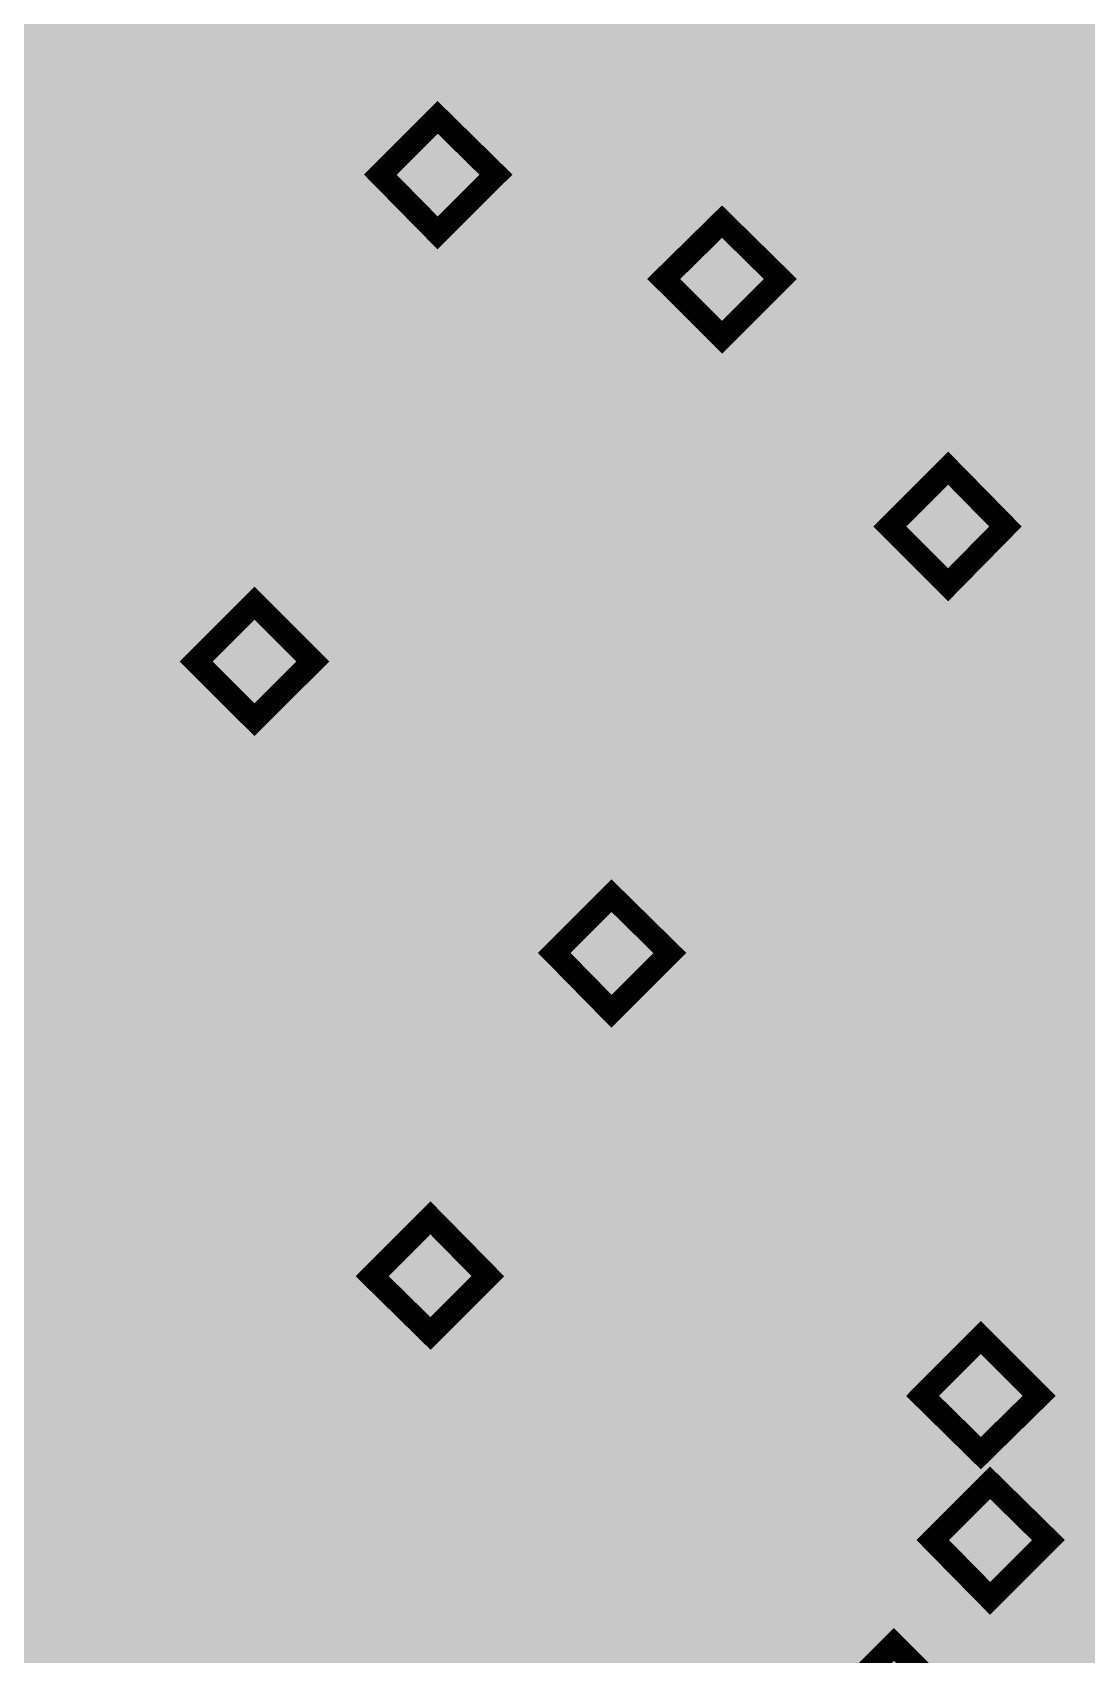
# Model space of a CAD drawing. Header units: millimetres. Extents: x 92 to 588, y 96 to 434.
# Drawn here: x 514.13 to 532.31, y 376.74 to 404.72 of the extents above; entities that cross this region are included whole.
import ezdxf

# ---------------------------------------------------------------- set-up
doc = ezdxf.new("R2010")
doc.units = ezdxf.units.MM
doc.layers.add('H', color=7, linetype='Continuous')
doc.layers.add('P', color=7, linetype='Continuous')

msp = doc.modelspace()

# ---------------------------------------------------------------- hatches: boundary and pattern name
at = {"layer": 'H', "linetype": 'Continuous'}
for points in [[(291.162, 223.903), (291.162, 433.788), (588.166, 433.788), (588.166, 223.903), (291.162, 223.903)], [(528.881, 401.297), (528.723, 401.332), (528.652, 401.35), (528.581, 401.385), (528.458, 401.473), (528.405, 401.526), (528.335, 401.614), (528.229, 401.791), (528.193, 401.914), (528.158, 402.038), (528.123, 402.32), (528.123, 402.496), (528.123, 402.655), (528.158, 402.955), (528.193, 403.096), (528.229, 403.237), (528.335, 403.467), (528.405, 403.572), (528.476, 403.661), (528.652, 403.819), (528.758, 403.872), (528.881, 403.925), (529.128, 403.978), (529.269, 403.978), (529.358, 403.978), (529.428, 403.978), (529.516, 403.96), (529.569, 403.943), (529.569, 403.625), (529.499, 403.643), (529.41, 403.661), (529.322, 403.678), (529.234, 403.696), (529.146, 403.678), (529.005, 403.661), (528.864, 403.608), (528.758, 403.519), (528.705, 403.467), (528.652, 403.414), (528.581, 403.273), (528.529, 403.114), (528.476, 402.92), (528.476, 402.832), (528.581, 402.638), (528.476, 402.585), (528.476, 402.532), (528.458, 402.496), (528.458, 402.285), (528.493, 402.073), (528.511, 401.985), (528.546, 401.897), (528.617, 401.773), (528.652, 401.738), (528.723, 401.65), (528.793, 401.614), (528.881, 401.579), (528.97, 401.579), (529.075, 401.597), (529.199, 401.632), (529.269, 401.703), (529.305, 401.738), (529.34, 401.773), (529.393, 401.861), (529.428, 402.038), (529.446, 402.179), (529.446, 402.249), (529.41, 402.391), (529.393, 402.443), (529.375, 402.496), (529.305, 402.585), (529.269, 402.62), (529.234, 402.655), (529.146, 402.69), (529.111, 402.708), (529.022, 402.708), (528.934, 402.726), (528.811, 402.708), (528.705, 402.69), (528.581, 402.638), (528.476, 402.832), (528.599, 402.902), (528.723, 402.955), (528.793, 402.973), (528.934, 403.008), (529.005, 403.008), (529.146, 402.99), (529.269, 402.973), (529.34, 402.955), (529.446, 402.902), (529.516, 402.849), (529.587, 402.796), (529.693, 402.655), (529.728, 402.585), (529.746, 402.496), (529.781, 402.302), (529.799, 402.197), (529.781, 402.091), (529.763, 401.914), (529.728, 401.826), (529.693, 401.738), (529.605, 401.597), (529.552, 401.544), (529.481, 401.491), (529.358, 401.403), (529.287, 401.368), (529.216, 401.332), (529.058, 401.297), (528.881, 401.297)], [(531.933, 401.297), (531.774, 401.332), (531.704, 401.35), (531.633, 401.385), (531.51, 401.473), (531.439, 401.526), (531.386, 401.614), (531.28, 401.791), (531.245, 401.914), (531.21, 402.038), (531.157, 402.32), (531.157, 402.496), (531.157, 402.655), (531.192, 402.955), (531.227, 403.096), (531.263, 403.237), (531.368, 403.467), (531.439, 403.572), (531.527, 403.661), (531.704, 403.819), (531.809, 403.872), (531.915, 403.925), (532.18, 403.978), (532.321, 403.978), (532.409, 403.978), (532.48, 403.978), (532.55, 403.96), (532.621, 403.943), (532.621, 403.625), (532.55, 403.643), (532.462, 403.661), (532.374, 403.678), (532.268, 403.696), (532.197, 403.678), (532.056, 403.661), (531.915, 403.608), (531.809, 403.519), (531.756, 403.467), (531.704, 403.414), (531.633, 403.273), (531.562, 403.114), (531.527, 402.92), (531.51, 402.832), (531.633, 402.638), (531.51, 402.585), (531.51, 402.532), (531.51, 402.496), (531.51, 402.461), (531.51, 402.408), (531.51, 402.285), (531.545, 402.073), (531.562, 401.985), (531.598, 401.897), (531.651, 401.773), (531.704, 401.738), (531.774, 401.65), (531.845, 401.614), (531.933, 401.579), (532.021, 401.579), (532.127, 401.597), (532.25, 401.632), (532.321, 401.703), (532.356, 401.738), (532.391, 401.773), (532.444, 401.861), (532.48, 402.038), (532.48, 402.179), (532.48, 402.249), (532.462, 402.391), (532.444, 402.443), (532.427, 402.496), (532.356, 402.585), (532.303, 402.62), (532.268, 402.655), (532.197, 402.69), (532.162, 402.708), (532.074, 402.708), (531.986, 402.726), (531.862, 402.708), (531.739, 402.69), (531.633, 402.638), (531.51, 402.832), (531.651, 402.902), (531.774, 402.955), (531.845, 402.973), (531.986, 403.008), (532.056, 403.008), (532.197, 402.99), (532.321, 402.973), (532.374, 402.955), (532.497, 402.902), (532.55, 402.849), (532.621, 402.796), (532.727, 402.655), (532.762, 402.585), (532.797, 402.496), (532.832, 402.302), (532.832, 402.197), (532.832, 402.091), (532.797, 401.914), (532.78, 401.826), (532.744, 401.738), (532.656, 401.597), (532.603, 401.544), (532.533, 401.491), (532.409, 401.403), (532.339, 401.368), (532.268, 401.332), (532.109, 401.297), (531.933, 401.297)], [(526.906, 401.297), (526.729, 401.315), (526.553, 401.332), (526.377, 401.385), (526.235, 401.438), (526.235, 401.808), (526.306, 401.791), (526.377, 401.738), (526.447, 401.703), (526.535, 401.667), (526.641, 401.65), (526.729, 401.614), (526.818, 401.597), (526.923, 401.597), (527.029, 401.614), (527.117, 401.632), (527.17, 401.65), (527.259, 401.72), (527.294, 401.756), (527.347, 401.844), (527.382, 401.932), (527.417, 402.038), (527.417, 402.179), (527.417, 402.249), (527.4, 402.355), (527.382, 402.408), (527.364, 402.443), (527.311, 402.514), (527.276, 402.549), (527.241, 402.585), (527.153, 402.62), (527.1, 402.638), (526.976, 402.673), (526.853, 402.673), (526.712, 402.673), (526.571, 402.655), (526.43, 402.62), (526.341, 402.602), (526.341, 403.943), (527.752, 403.943), (527.752, 403.625), (526.676, 403.625), (526.676, 402.937), (526.747, 402.955), (526.853, 402.955), (526.906, 402.955), (527.1, 402.955), (527.241, 402.92), (527.311, 402.902), (527.453, 402.849), (527.505, 402.796), (527.576, 402.743), (527.664, 402.62), (527.7, 402.549), (527.735, 402.479), (527.77, 402.285), (527.77, 402.179), (527.77, 402.091), (527.752, 401.914), (527.717, 401.826), (527.682, 401.756), (527.594, 401.614), (527.541, 401.544), (527.488, 401.491), (527.364, 401.403), (527.276, 401.368), (527.188, 401.332), (527.012, 401.297), (526.906, 401.297)], [(521.12, 401.262), (520.132, 402.267), (521.12, 403.255), (522.126, 402.267), (521.12, 401.262)], [(530.24, 401.35), (530.24, 401.844), (530.663, 401.844), (530.663, 401.35), (530.24, 401.35)], [(515.194, 398.775), (515.105, 398.792), (514.947, 398.81), (514.876, 398.845), (514.805, 398.88), (514.682, 398.969), (514.611, 399.022), (514.559, 399.092), (514.453, 399.286), (514.417, 399.392), (514.382, 399.515), (514.329, 399.798), (514.329, 399.974), (514.329, 400.133), (514.365, 400.433), (514.4, 400.574), (514.435, 400.715), (514.541, 400.944), (514.611, 401.05), (514.682, 401.138), (514.876, 401.297), (514.982, 401.35), (515.088, 401.403), (515.352, 401.456), (515.493, 401.473), (515.582, 401.473), (515.652, 401.456), (515.723, 401.456), (515.793, 401.438), (515.793, 401.103), (515.723, 401.121), (515.635, 401.156), (515.546, 401.173), (515.44, 401.173), (515.37, 401.173), (515.229, 401.138), (515.088, 401.085), (514.982, 400.997), (514.929, 400.944), (514.876, 400.891), (514.805, 400.768), (514.735, 400.591), (514.7, 400.415), (514.682, 400.309), (514.805, 400.115), (514.682, 400.062), (514.682, 400.027), (514.682, 399.992), (514.682, 399.939), (514.682, 399.903), (514.682, 399.762), (514.717, 399.551), (514.735, 399.463), (514.77, 399.392), (514.823, 399.251), (514.858, 399.216), (514.947, 399.145), (515.017, 399.092), (515.105, 399.074), (515.194, 399.057), (515.299, 399.074), (515.423, 399.127), (515.493, 399.18), (515.529, 399.216), (515.564, 399.251), (515.617, 399.339), (515.652, 399.515), (515.652, 399.657), (515.652, 399.745), (515.635, 399.868), (515.617, 399.921), (515.599, 399.974), (515.529, 400.08), (515.476, 400.115), (515.44, 400.133), (515.37, 400.168), (515.335, 400.186), (515.246, 400.203), (515.158, 400.203), (515.035, 400.203), (514.911, 400.168), (514.805, 400.115), (514.682, 400.309), (514.805, 400.38), (514.947, 400.433), (515.017, 400.468), (515.158, 400.486), (515.229, 400.486), (515.37, 400.486), (515.493, 400.45), (515.546, 400.433), (515.67, 400.38), (515.723, 400.327), (515.793, 400.274), (515.899, 400.133), (515.934, 400.062), (515.97, 399.974), (516.005, 399.78), (516.005, 399.568), (515.97, 399.392), (515.952, 399.304), (515.917, 399.233), (515.829, 399.092), (515.776, 399.022), (515.705, 398.969), (515.582, 398.88), (515.511, 398.845), (515.44, 398.81), (515.282, 398.792), (515.194, 398.775)], [(518.227, 398.775), (518.157, 398.792), (517.998, 398.81), (517.91, 398.845), (517.839, 398.88), (517.716, 398.969), (517.663, 399.022), (517.592, 399.092), (517.504, 399.286), (517.451, 399.392), (517.416, 399.515), (517.381, 399.798), (517.381, 399.974), (517.381, 400.133), (517.416, 400.433), (517.451, 400.574), (517.487, 400.715), (517.592, 400.944), (517.663, 401.05), (517.734, 401.138), (517.91, 401.297), (518.033, 401.35), (518.139, 401.403), (518.404, 401.456), (518.545, 401.473), (518.615, 401.473), (518.704, 401.456), (518.774, 401.456), (518.827, 401.438), (518.827, 401.103), (518.757, 401.121), (518.686, 401.156), (518.598, 401.173), (518.492, 401.173), (518.421, 401.173), (518.263, 401.138), (518.139, 401.085), (518.016, 400.997), (517.963, 400.944), (517.928, 400.891), (517.839, 400.768), (517.786, 400.591), (517.751, 400.415), (517.734, 400.309), (517.839, 400.115), (517.734, 400.062), (517.734, 400.027), (517.734, 399.992), (517.734, 399.762), (517.751, 399.551), (517.786, 399.463), (517.804, 399.392), (517.875, 399.251), (517.91, 399.216), (517.98, 399.145), (518.069, 399.092), (518.139, 399.074), (518.245, 399.057), (518.333, 399.074), (518.474, 399.127), (518.545, 399.18), (518.58, 399.216), (518.598, 399.251), (518.651, 399.339), (518.704, 399.515), (518.704, 399.657), (518.704, 399.745), (518.686, 399.868), (518.668, 399.921), (518.633, 399.974), (518.58, 400.08), (518.527, 400.115), (518.492, 400.133), (518.421, 400.168), (518.369, 400.186), (518.28, 400.203), (518.192, 400.203), (518.069, 400.203), (517.963, 400.168), (517.839, 400.115), (517.734, 400.309), (517.857, 400.38), (517.98, 400.433), (518.051, 400.468), (518.192, 400.486), (518.28, 400.486), (518.421, 400.486), (518.545, 400.45), (518.598, 400.433), (518.721, 400.38), (518.774, 400.327), (518.845, 400.274), (518.951, 400.133), (518.986, 400.062), (519.021, 399.974), (519.056, 399.78), (519.056, 399.674), (519.056, 399.568), (519.021, 399.392), (518.986, 399.304), (518.951, 399.233), (518.862, 399.092), (518.81, 399.022), (518.757, 398.969), (518.615, 398.88), (518.545, 398.845), (518.474, 398.81), (518.316, 398.792), (518.227, 398.775)], [(519.374, 398.828), (519.374, 399.198), (519.533, 399.357), (519.691, 399.515), (519.85, 399.657), (519.991, 399.815), (520.132, 399.974), (520.326, 400.239), (520.397, 400.344), (520.45, 400.433), (520.503, 400.644), (520.503, 400.75), (520.503, 400.856), (520.468, 400.927), (520.45, 400.979), (520.397, 401.05), (520.379, 401.068), (520.309, 401.121), (520.238, 401.156), (520.15, 401.173), (520.062, 401.173), (519.974, 401.173), (519.868, 401.156), (519.78, 401.121), (519.691, 401.085), (519.621, 401.068), (519.55, 401.015), (519.48, 400.979), (519.445, 400.944), (519.427, 401.315), (519.55, 401.368), (519.727, 401.42), (519.815, 401.438), (519.991, 401.473), (520.168, 401.473), (520.326, 401.456), (520.468, 401.403), (520.591, 401.332), (520.644, 401.279), (520.697, 401.226), (520.785, 401.121), (520.82, 400.997), (520.856, 400.838), (520.856, 400.768), (520.856, 400.609), (520.82, 400.486), (520.785, 400.362), (520.715, 400.239), (520.662, 400.133), (520.573, 400.027), (520.468, 399.903), (520.379, 399.798), (520.203, 399.621), (520.009, 399.427), (519.833, 399.251), (519.691, 399.127), (520.961, 399.127), (520.961, 398.828), (519.374, 398.828)], [(526.024, 399.463), (525.018, 400.468), (526.024, 401.456), (527.029, 400.468), (526.024, 399.463)], [(516.464, 398.828), (516.464, 399.339), (516.869, 399.339), (516.869, 398.828), (516.464, 398.828)], [(529.922, 395.194), (528.917, 396.199), (529.922, 397.205), (530.91, 396.199), (529.922, 395.194)], [(521.932, 392.724), (521.738, 392.724), (521.561, 392.76), (521.385, 392.813), (521.244, 392.866), (521.244, 393.236), (521.314, 393.201), (521.385, 393.165), (521.473, 393.13), (521.561, 393.095), (521.649, 393.06), (521.738, 393.042), (521.826, 393.024), (521.932, 393.024), (522.037, 393.024), (522.126, 393.06), (522.179, 393.077), (522.267, 393.13), (522.302, 393.183), (522.355, 393.254), (522.408, 393.359), (522.425, 393.465), (522.443, 393.606), (522.443, 393.659), (522.408, 393.783), (522.39, 393.818), (522.373, 393.871), (522.32, 393.942), (522.284, 393.977), (522.249, 393.994), (522.161, 394.047), (522.108, 394.065), (522.002, 394.083), (521.861, 394.083), (521.72, 394.083), (521.579, 394.065), (521.455, 394.047), (521.35, 394.03), (521.35, 395.353), (522.778, 395.353), (522.778, 395.053), (521.685, 395.053), (521.685, 394.365), (521.755, 394.365), (521.808, 394.383), (521.932, 394.383), (522.108, 394.383), (522.267, 394.347), (522.32, 394.33), (522.461, 394.259), (522.531, 394.224), (522.584, 394.171), (522.69, 394.047), (522.725, 393.977), (522.743, 393.906), (522.778, 393.712), (522.796, 393.589), (522.778, 393.501), (522.761, 393.324), (522.725, 393.254), (522.69, 393.165), (522.62, 393.042), (522.567, 392.971), (522.496, 392.918), (522.373, 392.83), (522.284, 392.795), (522.214, 392.76), (522.02, 392.724), (521.932, 392.724)], [(523.89, 392.724), (523.731, 392.76), (523.66, 392.777), (523.59, 392.813), (523.466, 392.901), (523.413, 392.954), (523.343, 393.024), (523.237, 393.218), (523.202, 393.324), (523.166, 393.448), (523.131, 393.748), (523.131, 393.906), (523.131, 394.083), (523.166, 394.383), (523.202, 394.524), (523.237, 394.647), (523.343, 394.894), (523.413, 394.982), (523.484, 395.088), (523.66, 395.229), (523.766, 395.3), (523.89, 395.353), (524.136, 395.406), (524.295, 395.406), (524.366, 395.406), (524.454, 395.406), (524.525, 395.388), (524.577, 395.37), (524.577, 395.035), (524.507, 395.07), (524.436, 395.088), (524.33, 395.106), (524.242, 395.106), (524.154, 395.106), (524.013, 395.07), (523.89, 395.018), (523.766, 394.947), (523.713, 394.894), (523.678, 394.841), (523.59, 394.7), (523.537, 394.541), (523.501, 394.347), (523.484, 394.241), (523.59, 394.065), (523.484, 393.994), (523.484, 393.959), (523.484, 393.924), (523.484, 393.836), (523.484, 393.712), (523.501, 393.483), (523.537, 393.395), (523.554, 393.324), (523.625, 393.201), (523.66, 393.148), (523.731, 393.077), (523.819, 393.042), (523.89, 393.007), (523.978, 393.007), (524.084, 393.007), (524.207, 393.06), (524.295, 393.113), (524.33, 393.148), (524.348, 393.183), (524.401, 393.289), (524.454, 393.448), (524.454, 393.606), (524.454, 393.677), (524.436, 393.818), (524.419, 393.871), (524.383, 393.924), (524.313, 394.012), (524.278, 394.047), (524.242, 394.083), (524.172, 394.118), (524.119, 394.118), (524.031, 394.136), (523.942, 394.136), (523.819, 394.136), (523.713, 394.1), (523.59, 394.065), (523.484, 394.241), (523.607, 394.33), (523.731, 394.383), (523.801, 394.4), (523.942, 394.418), (524.013, 394.418), (524.172, 394.418), (524.278, 394.4), (524.348, 394.383), (524.454, 394.312), (524.525, 394.277), (524.595, 394.224), (524.701, 394.083), (524.736, 393.994), (524.771, 393.906), (524.807, 393.712), (524.807, 393.606), (524.807, 393.518), (524.771, 393.324), (524.736, 393.236), (524.701, 393.165), (524.613, 393.024), (524.56, 392.971), (524.507, 392.901), (524.366, 392.813), (524.295, 392.777), (524.225, 392.76), (524.066, 392.724), (523.89, 392.724)], [(526.941, 392.724), (526.782, 392.76), (526.712, 392.777), (526.641, 392.813), (526.518, 392.901), (526.465, 392.954), (526.394, 393.024), (526.288, 393.218), (526.253, 393.324), (526.218, 393.448), (526.183, 393.748), (526.183, 394.083), (526.218, 394.383), (526.235, 394.524), (526.288, 394.647), (526.394, 394.894), (526.465, 394.982), (526.535, 395.088), (526.712, 395.229), (526.818, 395.3), (526.941, 395.353), (527.188, 395.406), (527.329, 395.406), (527.417, 395.406), (527.488, 395.406), (527.558, 395.388), (527.629, 395.37), (527.629, 395.035), (527.558, 395.07), (527.47, 395.088), (527.382, 395.106), (527.294, 395.106), (527.206, 395.106), (527.065, 395.07), (526.923, 395.018), (526.818, 394.947), (526.765, 394.894), (526.712, 394.841), (526.641, 394.7), (526.571, 394.541), (526.535, 394.347), (526.535, 394.241), (526.641, 394.065), (526.535, 393.994), (526.518, 393.959), (526.518, 393.889), (526.518, 393.836), (526.518, 393.712), (526.553, 393.483), (526.571, 393.395), (526.606, 393.324), (526.676, 393.201), (526.712, 393.148), (526.782, 393.077), (526.853, 393.042), (526.941, 393.007), (527.029, 393.007), (527.135, 393.007), (527.259, 393.06), (527.329, 393.113), (527.364, 393.148), (527.4, 393.183), (527.453, 393.289), (527.488, 393.448), (527.505, 393.606), (527.488, 393.677), (527.47, 393.818), (527.453, 393.871), (527.435, 393.924), (527.364, 394.012), (527.329, 394.047), (527.294, 394.083), (527.206, 394.118), (527.17, 394.118), (527.082, 394.136), (526.994, 394.136), (526.87, 394.136), (526.747, 394.1), (526.641, 394.065), (526.535, 394.241), (526.659, 394.33), (526.782, 394.383), (526.853, 394.4), (526.994, 394.418), (527.065, 394.418), (527.206, 394.418), (527.329, 394.4), (527.382, 394.383), (527.505, 394.312), (527.576, 394.277), (527.629, 394.224), (527.735, 394.083), (527.788, 393.994), (527.805, 393.906), (527.841, 393.712), (527.858, 393.606), (527.841, 393.518), (527.823, 393.324), (527.788, 393.236), (527.752, 393.165), (527.664, 393.024), (527.611, 392.971), (527.541, 392.901), (527.417, 392.813), (527.347, 392.777), (527.276, 392.76), (527.117, 392.724), (526.941, 392.724)], [(528.881, 392.724), (528.723, 392.76), (528.652, 392.777), (528.581, 392.813), (528.458, 392.901), (528.405, 392.954), (528.335, 393.024), (528.229, 393.218), (528.193, 393.324), (528.158, 393.448), (528.123, 393.748), (528.123, 393.906), (528.123, 394.083), (528.158, 394.383), (528.193, 394.524), (528.229, 394.647), (528.335, 394.894), (528.405, 394.982), (528.476, 395.088), (528.652, 395.229), (528.758, 395.3), (528.881, 395.353), (529.128, 395.406), (529.287, 395.406), (529.358, 395.406), (529.446, 395.406), (529.516, 395.388), (529.569, 395.37), (529.569, 395.035), (529.499, 395.07), (529.428, 395.088), (529.34, 395.106), (529.234, 395.106), (529.146, 395.106), (529.005, 395.07), (528.881, 395.018), (528.758, 394.947), (528.705, 394.894), (528.67, 394.841), (528.581, 394.7), (528.529, 394.541), (528.493, 394.347), (528.476, 394.241), (528.581, 394.065), (528.476, 393.994), (528.476, 393.959), (528.476, 393.889), (528.476, 393.836), (528.476, 393.712), (528.493, 393.483), (528.529, 393.395), (528.546, 393.324), (528.617, 393.201), (528.652, 393.148), (528.723, 393.077), (528.811, 393.042), (528.881, 393.007), (528.97, 393.007), (529.075, 393.007), (529.199, 393.06), (529.287, 393.113), (529.322, 393.148), (529.34, 393.183), (529.393, 393.289), (529.446, 393.448), (529.446, 393.606), (529.446, 393.677), (529.428, 393.818), (529.41, 393.871), (529.375, 393.924), (529.305, 394.012), (529.269, 394.047), (529.234, 394.083), (529.164, 394.118), (529.111, 394.118), (529.022, 394.136), (528.934, 394.136), (528.811, 394.136), (528.705, 394.1), (528.581, 394.065), (528.476, 394.241), (528.599, 394.33), (528.723, 394.383), (528.793, 394.4), (528.934, 394.418), (529.022, 394.418), (529.164, 394.418), (529.287, 394.4), (529.34, 394.383), (529.446, 394.312), (529.516, 394.277), (529.587, 394.224), (529.693, 394.083), (529.728, 393.994), (529.763, 393.906), (529.799, 393.712), (529.799, 393.518), (529.763, 393.324), (529.728, 393.236), (529.693, 393.165), (529.605, 393.024), (529.552, 392.971), (529.499, 392.901), (529.358, 392.813), (529.287, 392.777), (529.216, 392.76), (529.058, 392.724), (528.881, 392.724)], [(517.963, 392.866), (516.957, 393.871), (517.963, 394.876), (518.968, 393.871), (517.963, 392.866)], [(516.993, 390.378), (516.887, 390.378), (516.71, 390.414), (516.64, 390.449), (516.552, 390.467), (516.428, 390.555), (516.358, 390.608), (516.305, 390.661), (516.234, 390.784), (516.199, 390.855), (516.181, 390.925), (516.146, 391.084), (516.146, 391.155), (516.146, 391.26), (516.199, 391.454), (516.252, 391.543), (516.322, 391.631), (516.481, 391.772), (516.587, 391.825), (516.728, 391.684), (516.605, 391.56), (516.569, 391.507), (516.534, 391.437), (516.499, 391.26), (516.499, 391.19), (516.499, 391.066), (516.569, 390.872), (516.64, 390.802), (516.71, 390.731), (516.887, 390.643), (516.993, 390.643), (517.099, 390.643), (517.275, 390.714), (517.345, 390.767), (517.398, 390.837), (517.469, 391.013), (517.469, 391.137), (517.469, 391.208), (517.434, 391.331), (517.416, 391.384), (517.381, 391.437), (517.257, 391.525), (517.169, 391.578), (517.099, 391.613), (517.01, 391.648), (516.905, 391.684), (516.781, 391.737), (516.728, 391.684), (516.587, 391.825), (516.481, 391.895), (516.34, 392.001), (516.305, 392.072), (516.252, 392.142), (516.217, 392.301), (516.199, 392.407), (516.199, 392.478), (516.234, 392.619), (516.287, 392.724), (516.375, 392.848), (516.428, 392.883), (516.481, 392.936), (516.605, 393.007), (516.746, 393.06), (516.905, 393.077), (517.063, 393.077), (517.222, 393.06), (517.363, 393.007), (517.487, 392.936), (517.557, 392.901), (517.592, 392.848), (517.681, 392.742), (517.734, 392.636), (517.751, 392.495), (517.769, 392.425), (517.751, 392.336), (517.716, 392.178), (517.663, 392.089), (517.61, 392.001), (517.451, 391.878), (517.363, 391.825), (517.24, 391.966), (517.345, 392.089), (517.363, 392.142), (517.398, 392.213), (517.416, 392.354), (517.416, 392.425), (517.416, 392.513), (517.363, 392.654), (517.31, 392.707), (517.275, 392.742), (517.204, 392.777), (517.081, 392.83), (516.975, 392.83), (516.887, 392.83), (516.728, 392.777), (516.675, 392.724), (516.64, 392.707), (516.605, 392.636), (516.552, 392.53), (516.552, 392.442), (516.552, 392.389), (516.587, 392.266), (516.622, 392.231), (516.64, 392.178), (516.746, 392.107), (516.799, 392.072), (516.869, 392.037), (516.957, 391.984), (517.063, 391.931), (517.169, 391.913), (517.24, 391.966), (517.363, 391.825), (517.469, 391.754), (517.645, 391.631), (517.716, 391.543), (517.769, 391.472), (517.822, 391.278), (517.822, 391.155), (517.822, 391.084), (517.786, 390.925), (517.734, 390.784), (517.645, 390.661), (517.592, 390.608), (517.522, 390.555), (517.381, 390.467), (517.24, 390.414), (517.081, 390.378), (516.993, 390.378)], [(525.248, 392.777), (525.248, 393.271), (525.671, 393.271), (525.671, 392.777), (525.248, 392.777)], [(514.964, 390.396), (514.77, 390.396), (514.594, 390.431), (514.417, 390.467), (514.276, 390.537), (514.276, 390.908), (514.347, 390.872), (514.417, 390.837), (514.506, 390.802), (514.594, 390.767), (514.682, 390.731), (514.77, 390.714), (514.858, 390.696), (514.964, 390.696), (515.07, 390.696), (515.176, 390.731), (515.211, 390.749), (515.299, 390.802), (515.335, 390.855), (515.405, 390.925), (515.44, 391.031), (515.458, 391.137), (515.476, 391.26), (515.476, 391.331), (515.458, 391.454), (515.44, 391.49), (515.405, 391.543), (515.352, 391.613), (515.317, 391.631), (515.282, 391.666), (515.194, 391.719), (515.141, 391.737), (515.035, 391.754), (514.894, 391.754), (514.753, 391.754), (514.611, 391.737), (514.488, 391.719), (514.382, 391.701), (514.382, 393.024), (515.811, 393.024), (515.811, 392.724), (514.717, 392.724), (514.717, 392.037), (514.788, 392.037), (514.841, 392.054), (514.911, 392.054), (514.964, 392.054), (515.141, 392.037), (515.299, 392.019), (515.37, 392.001), (515.493, 391.931), (515.564, 391.895), (515.617, 391.843), (515.723, 391.719), (515.758, 391.648), (515.793, 391.56), (515.829, 391.384), (515.829, 391.172), (515.793, 390.996), (515.758, 390.925), (515.723, 390.837), (515.652, 390.696), (515.599, 390.643), (515.546, 390.59), (515.405, 390.484), (515.317, 390.449), (515.246, 390.431), (515.052, 390.396), (514.964, 390.396)], [(524.119, 387.838), (523.131, 388.844), (524.119, 389.832), (525.124, 388.844), (524.119, 387.838)], [(521.103, 385.351), (521.014, 385.369), (520.82, 385.387), (520.715, 385.404), (520.538, 385.457), (520.397, 385.51), (520.397, 385.881), (520.538, 385.81), (520.715, 385.739), (520.803, 385.704), (520.997, 385.669), (521.085, 385.651), (521.191, 385.669), (521.297, 385.687), (521.35, 385.704), (521.438, 385.775), (521.473, 385.81), (521.544, 385.881), (521.579, 385.969), (521.596, 386.022), (521.614, 386.128), (521.614, 386.198), (521.614, 386.269), (521.596, 386.392), (521.579, 386.427), (521.561, 386.48), (521.491, 386.551), (521.455, 386.568), (521.385, 386.621), (521.297, 386.657), (521.191, 386.657), (521.067, 386.674), (520.926, 386.674), (520.926, 386.957), (521.05, 386.957), (521.155, 386.957), (521.35, 387.009), (521.42, 387.062), (521.455, 387.098), (521.508, 387.168), (521.561, 387.292), (521.561, 387.398), (521.561, 387.433), (521.544, 387.521), (521.526, 387.556), (521.508, 387.592), (521.455, 387.644), (521.438, 387.662), (521.367, 387.715), (521.279, 387.733), (521.208, 387.75), (521.12, 387.75), (521.032, 387.75), (520.926, 387.733), (520.838, 387.697), (520.75, 387.662), (520.662, 387.627), (520.609, 387.592), (520.538, 387.556), (520.485, 387.521), (520.468, 387.891), (520.591, 387.944), (520.785, 387.997), (520.873, 388.015), (521.05, 388.05), (521.138, 388.05), (521.314, 388.05), (521.455, 388.015), (521.508, 387.997), (521.632, 387.944), (521.685, 387.909), (521.738, 387.856), (521.826, 387.768), (521.861, 387.697), (521.896, 387.644), (521.914, 387.503), (521.914, 387.433), (521.914, 387.327), (521.843, 387.133), (521.773, 387.045), (521.702, 386.974), (521.544, 386.868), (521.438, 386.851), (521.526, 386.798), (521.614, 386.763), (521.702, 386.727), (521.79, 386.657), (521.826, 386.621), (521.896, 386.516), (521.914, 386.463), (521.949, 386.41), (521.967, 386.269), (521.967, 386.18), (521.967, 386.092), (521.932, 385.933), (521.914, 385.863), (521.879, 385.792), (521.79, 385.651), (521.738, 385.598), (521.685, 385.545), (521.544, 385.457), (521.473, 385.422), (521.385, 385.387), (521.208, 385.369), (521.103, 385.351)], [(516.128, 385.351), (515.952, 385.369), (515.758, 385.404), (515.599, 385.44), (515.458, 385.51), (515.458, 385.881), (515.529, 385.845), (515.67, 385.775), (515.758, 385.739), (515.864, 385.704), (515.952, 385.687), (516.04, 385.669), (516.128, 385.651), (516.234, 385.669), (516.34, 385.704), (516.393, 385.722), (516.464, 385.775), (516.516, 385.81), (516.569, 385.898), (516.605, 386.004), (516.64, 386.11), (516.64, 386.233), (516.64, 386.304), (516.622, 386.41), (516.605, 386.463), (516.587, 386.498), (516.534, 386.586), (516.499, 386.604), (516.464, 386.639), (516.358, 386.692), (516.305, 386.71), (516.199, 386.727), (516.075, 386.727), (515.934, 386.727), (515.793, 386.71), (515.652, 386.692), (515.564, 386.657), (515.564, 387.997), (516.975, 387.997), (516.975, 387.697), (515.899, 387.697), (515.899, 387.009), (515.952, 387.009), (516.075, 387.027), (516.128, 387.027), (516.322, 387.009), (516.464, 386.992), (516.534, 386.974), (516.658, 386.904), (516.728, 386.851), (516.781, 386.815), (516.887, 386.692), (516.922, 386.621), (516.957, 386.533), (516.993, 386.357), (516.993, 386.233), (516.993, 386.145), (516.957, 385.969), (516.94, 385.881), (516.905, 385.81), (516.816, 385.669), (516.763, 385.616), (516.71, 385.563), (516.569, 385.457), (516.499, 385.422), (516.411, 385.387), (516.234, 385.369), (516.128, 385.351)], [(517.504, 385.404), (518.686, 387.697), (517.363, 387.697), (517.363, 387.997), (519.004, 387.997), (519.004, 387.609), (517.875, 385.404), (517.504, 385.404)], [(523.396, 385.404), (523.396, 386.304), (523.396, 386.586), (523.396, 387.592), (522.514, 386.586), (523.396, 386.586), (523.396, 386.304), (522.249, 386.304), (522.249, 386.657), (523.396, 387.997), (523.713, 387.997), (523.713, 386.586), (524.031, 386.586), (524.031, 386.304), (523.713, 386.304), (523.713, 385.404), (523.396, 385.404)], [(526.13, 384.223), (525.936, 384.24), (525.759, 384.275), (525.583, 384.311), (525.442, 384.381), (525.442, 384.734), (525.512, 384.716), (525.583, 384.681), (525.653, 384.628), (525.742, 384.611), (525.847, 384.575), (525.936, 384.54), (526.024, 384.522), (526.13, 384.522), (526.235, 384.54), (526.324, 384.558), (526.377, 384.575), (526.465, 384.646), (526.5, 384.681), (526.553, 384.769), (526.606, 384.858), (526.624, 384.963), (526.641, 385.104), (526.624, 385.175), (526.606, 385.281), (526.588, 385.334), (526.571, 385.369), (526.518, 385.44), (526.482, 385.475), (526.447, 385.51), (526.359, 385.545), (526.306, 385.563), (526.2, 385.598), (526.059, 385.598), (525.918, 385.598), (525.777, 385.581), (525.653, 385.545), (525.548, 385.528), (525.548, 386.868), (526.976, 386.868), (526.976, 386.568), (525.883, 386.568), (525.883, 385.881), (525.953, 385.881), (526.077, 385.881), (526.13, 385.881), (526.306, 385.881), (526.447, 385.845), (526.518, 385.828), (526.659, 385.775), (526.712, 385.722), (526.782, 385.669), (526.888, 385.545), (526.923, 385.475), (526.941, 385.404), (526.976, 385.21), (526.994, 385.104), (526.976, 385.016), (526.959, 384.84), (526.923, 384.752), (526.888, 384.681), (526.818, 384.54), (526.765, 384.487), (526.694, 384.417), (526.571, 384.328), (526.482, 384.293), (526.412, 384.258), (526.218, 384.223), (526.13, 384.223)], [(527.505, 384.275), (528.687, 386.568), (527.347, 386.568), (527.347, 386.868), (528.987, 386.868), (528.987, 386.48), (527.876, 384.275), (527.505, 384.275)], [(530.61, 384.275), (530.61, 384.54), (531.086, 384.54), (531.086, 386.269), (530.61, 386.269), (530.61, 386.516), (530.751, 386.516), (530.945, 386.551), (531.016, 386.586), (531.033, 386.604), (531.086, 386.657), (531.139, 386.78), (531.157, 386.868), (531.421, 386.868), (531.421, 384.54), (531.88, 384.54), (531.88, 384.275), (530.61, 384.275)], [(519.462, 385.404), (519.462, 385.898), (519.868, 385.898), (519.868, 385.404), (519.462, 385.404)], [(529.446, 384.275), (529.446, 384.769), (529.869, 384.769), (529.869, 384.275), (529.446, 384.275)], [(520.997, 382.282), (519.991, 383.27), (520.997, 384.275), (521.985, 383.27), (520.997, 382.282)], [(519.656, 379.795), (519.48, 379.795), (519.303, 379.83), (519.127, 379.883), (518.986, 379.936), (518.986, 380.307), (519.056, 380.271), (519.127, 380.236), (519.198, 380.201), (519.286, 380.166), (519.392, 380.13), (519.48, 380.113), (519.568, 380.095), (519.674, 380.095), (519.78, 380.095), (519.868, 380.13), (519.921, 380.148), (520.009, 380.218), (520.044, 380.254), (520.097, 380.342), (520.132, 380.43), (520.168, 380.536), (520.168, 380.677), (520.168, 380.748), (520.15, 380.853), (520.132, 380.906), (520.115, 380.942), (520.062, 381.012), (520.027, 381.048), (519.991, 381.083), (519.903, 381.118), (519.85, 381.136), (519.727, 381.153), (519.603, 381.171), (519.462, 381.153), (519.321, 381.136), (519.18, 381.118), (519.092, 381.1), (519.092, 382.441), (520.503, 382.441), (520.503, 382.123), (519.427, 382.123), (519.427, 381.436), (519.497, 381.453), (519.603, 381.453), (519.656, 381.453), (519.85, 381.453), (519.991, 381.418), (520.062, 381.4), (520.203, 381.347), (520.256, 381.294), (520.326, 381.242), (520.415, 381.118), (520.45, 381.048), (520.485, 380.977), (520.52, 380.783), (520.52, 380.571), (520.485, 380.413), (520.468, 380.324), (520.432, 380.254), (520.344, 380.113), (520.291, 380.042), (520.238, 379.989), (520.097, 379.901), (520.027, 379.866), (519.938, 379.83), (519.762, 379.795), (519.656, 379.795)], [(521.596, 379.795), (521.42, 379.813), (521.332, 379.848), (521.261, 379.883), (521.12, 379.954), (521.067, 380.007), (521.014, 380.06), (520.926, 380.183), (520.909, 380.254), (520.873, 380.324), (520.856, 380.483), (520.838, 380.571), (520.856, 380.659), (520.909, 380.853), (520.961, 380.942), (521.014, 381.03), (521.173, 381.171), (521.279, 381.224), (521.42, 381.1), (521.314, 380.977), (521.279, 380.906), (521.244, 380.836), (521.191, 380.677), (521.191, 380.589), (521.208, 380.483), (521.279, 380.289), (521.332, 380.201), (521.402, 380.13), (521.579, 380.06), (521.685, 380.042), (521.79, 380.06), (521.967, 380.113), (522.037, 380.183), (522.108, 380.254), (522.161, 380.43), (522.179, 380.536), (522.179, 380.607), (522.143, 380.748), (522.108, 380.783), (522.073, 380.836), (521.949, 380.924), (521.861, 380.977), (521.808, 381.012), (521.72, 381.048), (521.614, 381.1), (521.491, 381.136), (521.42, 381.1), (521.279, 381.224), (521.191, 381.294), (521.05, 381.418), (520.997, 381.488), (520.961, 381.559), (520.909, 381.718), (520.909, 381.806), (520.909, 381.877), (520.944, 382.018), (520.997, 382.141), (521.067, 382.247), (521.12, 382.3), (521.191, 382.353), (521.314, 382.423), (521.455, 382.459), (521.596, 382.494), (521.685, 382.494), (521.773, 382.494), (521.932, 382.476), (522.073, 382.423), (522.196, 382.353), (522.249, 382.3), (522.302, 382.265), (522.39, 382.159), (522.443, 382.035), (522.461, 381.912), (522.461, 381.841), (522.461, 381.753), (522.408, 381.577), (522.355, 381.488), (522.302, 381.418), (522.161, 381.277), (522.073, 381.224), (521.932, 381.365), (522.037, 381.488), (522.073, 381.559), (522.09, 381.612), (522.126, 381.753), (522.126, 381.824), (522.126, 381.912), (522.055, 382.053), (522.002, 382.123), (521.985, 382.141), (521.914, 382.194), (521.79, 382.229), (521.685, 382.229), (521.596, 382.229), (521.438, 382.176), (521.367, 382.141), (521.35, 382.106), (521.297, 382.053), (521.261, 381.929), (521.261, 381.859), (521.261, 381.788), (521.297, 381.683), (521.314, 381.63), (521.35, 381.594), (521.438, 381.506), (521.508, 381.471), (521.561, 381.436), (521.667, 381.4), (521.773, 381.347), (521.861, 381.312), (521.932, 381.365), (522.073, 381.224), (522.179, 381.153), (522.355, 381.03), (522.408, 380.959), (522.461, 380.871), (522.531, 380.677), (522.531, 380.571), (522.531, 380.483), (522.496, 380.342), (522.443, 380.201), (522.337, 380.077), (522.284, 380.007), (522.231, 379.954), (522.09, 379.883), (521.949, 379.813), (521.773, 379.795), (521.596, 379.795)], [(524.154, 379.848), (524.154, 380.113), (524.63, 380.113), (524.63, 381.841), (524.154, 381.841), (524.154, 382.088), (524.278, 382.088), (524.472, 382.123), (524.542, 382.159), (524.577, 382.176), (524.63, 382.229), (524.683, 382.335), (524.683, 382.441), (524.965, 382.441), (524.965, 380.113), (525.424, 380.113), (525.424, 379.848), (524.154, 379.848)], [(525.9, 379.848), (525.9, 380.218), (526.059, 380.377), (526.218, 380.518), (526.377, 380.677), (526.518, 380.836), (526.659, 380.995), (526.87, 381.259), (526.923, 381.347), (526.976, 381.453), (527.029, 381.647), (527.029, 381.753), (527.029, 381.859), (526.994, 381.947), (526.976, 381.982), (526.941, 382.053), (526.906, 382.088), (526.835, 382.123), (526.765, 382.159), (526.676, 382.176), (526.588, 382.194), (526.5, 382.176), (526.394, 382.159), (526.306, 382.141), (526.218, 382.106), (526.147, 382.071), (526.077, 382.035), (526.024, 382), (525.971, 381.965), (525.953, 382.335), (526.077, 382.388), (526.253, 382.441), (526.341, 382.459), (526.535, 382.494), (526.712, 382.494), (526.87, 382.459), (527.012, 382.406), (527.135, 382.335), (527.188, 382.3), (527.223, 382.247), (527.311, 382.141), (527.364, 382), (527.382, 381.859), (527.382, 381.771), (527.382, 381.63), (527.347, 381.488), (527.311, 381.365), (527.259, 381.259), (527.188, 381.153), (527.1, 381.03), (527.012, 380.924), (526.906, 380.818), (526.729, 380.642), (526.535, 380.448), (526.359, 380.271), (526.218, 380.148), (527.488, 380.148), (527.488, 379.848), (525.9, 379.848)], [(530.486, 380.218), (529.481, 381.206), (530.486, 382.212), (531.492, 381.206), (530.486, 380.218)], [(515.123, 378.931), (514.964, 378.966), (514.894, 378.984), (514.823, 379.019), (514.7, 379.107), (514.629, 379.16), (514.576, 379.231), (514.47, 379.425), (514.435, 379.548), (514.4, 379.654), (514.347, 379.954), (514.347, 380.113), (514.347, 380.289), (514.382, 380.589), (514.417, 380.73), (514.453, 380.853), (514.559, 381.1), (514.629, 381.206), (514.7, 381.294), (514.894, 381.453), (515, 381.506), (515.105, 381.559), (515.37, 381.612), (515.511, 381.612), (515.599, 381.612), (515.67, 381.612), (515.74, 381.594), (515.811, 381.577), (515.811, 381.242), (515.74, 381.277), (515.652, 381.294), (515.564, 381.312), (515.458, 381.312), (515.388, 381.312), (515.246, 381.294), (515.105, 381.242), (515, 381.153), (514.947, 381.1), (514.894, 381.048), (514.823, 380.906), (514.753, 380.748), (514.717, 380.554), (514.7, 380.448), (514.823, 380.271), (514.7, 380.201), (514.7, 380.166), (514.7, 380.095), (514.7, 380.042), (514.7, 379.919), (514.735, 379.689), (514.753, 379.619), (514.788, 379.531), (514.841, 379.407), (514.876, 379.354), (514.964, 379.284), (515.035, 379.248), (515.123, 379.213), (515.211, 379.213), (515.317, 379.213), (515.44, 379.266), (515.511, 379.319), (515.546, 379.354), (515.582, 379.407), (515.617, 379.495), (515.67, 379.672), (515.67, 379.813), (515.67, 379.883), (515.652, 380.024), (515.635, 380.077), (515.617, 380.13), (515.546, 380.218), (515.493, 380.254), (515.458, 380.289), (515.388, 380.324), (515.352, 380.324), (515.264, 380.342), (515.176, 380.342), (515.052, 380.342), (514.929, 380.307), (514.823, 380.271), (514.7, 380.448), (514.823, 380.536), (514.964, 380.589), (515.035, 380.607), (515.176, 380.624), (515.246, 380.642), (515.388, 380.624), (515.511, 380.607), (515.564, 380.589), (515.687, 380.518), (515.74, 380.483), (515.811, 380.43), (515.917, 380.289), (515.952, 380.201), (515.987, 380.13), (516.023, 379.936), (516.023, 379.725), (515.987, 379.531), (515.97, 379.46), (515.934, 379.372), (515.846, 379.231), (515.793, 379.178), (515.723, 379.107), (515.599, 379.019), (515.529, 378.984), (515.458, 378.966), (515.299, 378.931), (515.123, 378.931)], [(516.922, 378.931), (516.728, 378.948), (516.64, 378.984), (516.464, 379.019), (516.322, 379.09), (516.322, 379.46), (516.464, 379.372), (516.64, 379.301), (516.728, 379.266), (516.905, 379.231), (517.01, 379.231), (517.116, 379.231), (517.222, 379.266), (517.275, 379.284), (517.363, 379.337), (517.398, 379.372), (517.451, 379.46), (517.504, 379.548), (517.522, 379.583), (517.54, 379.707), (517.54, 379.848), (517.522, 379.954), (517.504, 380.007), (517.469, 380.042), (517.416, 380.113), (517.381, 380.148), (517.31, 380.201), (517.204, 380.218), (517.099, 380.236), (516.993, 380.236), (516.852, 380.236), (516.852, 380.536), (516.957, 380.536), (517.081, 380.536), (517.257, 380.589), (517.345, 380.642), (517.381, 380.659), (517.434, 380.73), (517.487, 380.853), (517.487, 380.959), (517.487, 381.012), (517.469, 381.1), (517.451, 381.136), (517.434, 381.171), (517.381, 381.224), (517.345, 381.242), (517.293, 381.277), (517.204, 381.312), (517.134, 381.312), (517.028, 381.33), (516.94, 381.312), (516.852, 381.294), (516.763, 381.277), (516.658, 381.242), (516.587, 381.206), (516.516, 381.171), (516.464, 381.136), (516.411, 381.1), (516.393, 381.453), (516.516, 381.524), (516.693, 381.577), (516.799, 381.594), (516.975, 381.612), (517.063, 381.63), (517.24, 381.612), (517.363, 381.594), (517.434, 381.559), (517.557, 381.506), (517.61, 381.471), (517.663, 381.436), (517.751, 381.33), (517.786, 381.277), (517.804, 381.206), (517.839, 381.083), (517.839, 380.995), (517.839, 380.889), (517.769, 380.712), (517.698, 380.624), (517.628, 380.554), (517.451, 380.448), (517.363, 380.413), (517.451, 380.377), (517.54, 380.342), (517.628, 380.289), (517.716, 380.236), (517.751, 380.183), (517.804, 380.095), (517.839, 380.042), (517.857, 379.972), (517.892, 379.83), (517.892, 379.742), (517.892, 379.672), (517.857, 379.495), (517.822, 379.425), (517.804, 379.354), (517.716, 379.231), (517.663, 379.178), (517.61, 379.107), (517.469, 379.019), (517.381, 378.984), (517.31, 378.966), (517.116, 378.931), (516.922, 378.931)], [(522.99, 379.848), (522.99, 380.342), (523.413, 380.342), (523.413, 379.848), (522.99, 379.848)], [(530.645, 377.714), (529.657, 378.719), (530.645, 379.707), (531.651, 378.719), (530.645, 377.714)], [(531.545, 376.303), (531.351, 376.32), (531.174, 376.356), (531.016, 376.391), (530.875, 376.461), (530.875, 376.832), (530.945, 376.797), (530.998, 376.761), (531.086, 376.726), (531.174, 376.691), (531.263, 376.655), (531.351, 376.638), (531.439, 376.62), (531.545, 376.62), (531.651, 376.62), (531.756, 376.655), (531.792, 376.673), (531.88, 376.726), (531.915, 376.761), (531.986, 376.849), (532.021, 376.955), (532.056, 377.061), (532.056, 377.185), (532.056, 377.255), (532.039, 377.361), (532.021, 377.414), (532.003, 377.449), (531.95, 377.537), (531.915, 377.555), (531.862, 377.59), (531.774, 377.643), (531.721, 377.661), (531.615, 377.678), (531.492, 377.678), (531.351, 377.678), (531.192, 377.661), (531.069, 377.643), (530.98, 377.626), (530.98, 378.948), (532.391, 378.948), (532.391, 378.649), (531.315, 378.649), (531.315, 377.961), (531.368, 377.961), (531.439, 377.961), (531.492, 377.978), (531.545, 377.978), (531.721, 377.961), (531.88, 377.943), (531.95, 377.925), (532.074, 377.855), (532.145, 377.802), (532.197, 377.767), (532.303, 377.643), (532.339, 377.573), (532.374, 377.484), (532.409, 377.308), (532.409, 377.185), (532.409, 377.096), (532.374, 376.92), (532.339, 376.832), (532.321, 376.761), (532.233, 376.62), (532.18, 376.567), (532.127, 376.514), (531.986, 376.408), (531.915, 376.373), (531.827, 376.356), (531.651, 376.32), (531.545, 376.303)], [(528.987, 374.909), (527.982, 375.915), (528.987, 376.92), (529.993, 375.915), (528.987, 374.909)]]:
    msp.add_hatch(color=7, dxfattribs=at).paths.add_polyline_path(points)

# ---------------------------------------------------------------- linework, layer by layer
at = {"layer": 'P', "color": 7, "const_width": 0.4}
for points in [[(520.132, 402.267), (521.12, 401.262), (522.126, 402.267), (521.12, 403.255), (520.132, 402.267), (520.132, 402.267)], [(525.018, 400.468), (526.024, 399.463), (527.029, 400.468), (526.024, 401.456), (525.018, 400.468), (525.018, 400.468)], [(528.917, 396.199), (529.922, 395.194), (530.91, 396.199), (529.922, 397.205), (528.917, 396.199), (528.917, 396.199)], [(516.957, 393.871), (517.963, 392.866), (518.968, 393.871), (517.963, 394.876), (516.957, 393.871), (516.957, 393.871)], [(523.131, 388.844), (524.119, 387.838), (525.124, 388.844), (524.119, 389.832), (523.131, 388.844), (523.131, 388.844)], [(519.991, 383.27), (520.997, 382.282), (521.985, 383.27), (520.997, 384.275), (519.991, 383.27), (519.991, 383.27)], [(529.481, 381.206), (530.486, 380.218), (531.492, 381.206), (530.486, 382.212), (529.481, 381.206), (529.481, 381.206)], [(529.657, 378.719), (530.645, 377.714), (531.651, 378.719), (530.645, 379.707), (529.657, 378.719), (529.657, 378.719)], [(527.982, 375.915), (528.987, 374.909), (529.993, 375.915), (528.987, 376.92), (527.982, 375.915), (527.982, 375.915)]]:
    msp.add_lwpolyline(points, dxfattribs=at)

doc.saveas('drawing.dxf')
